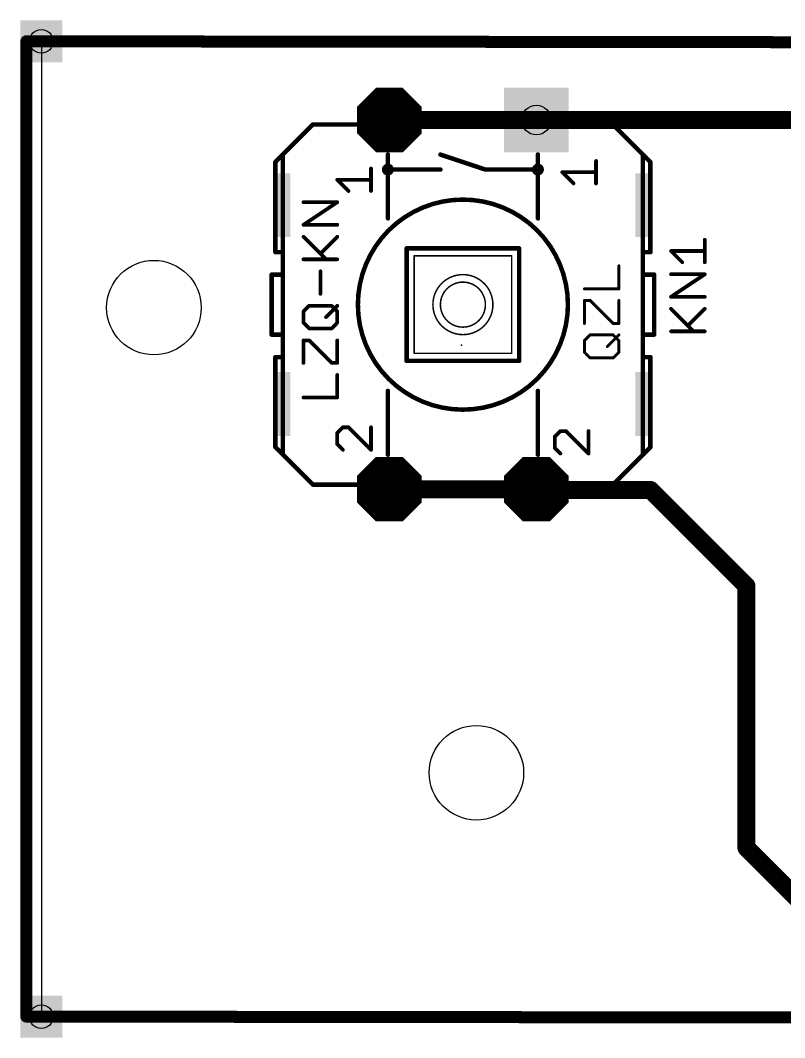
# Model space of a CAD drawing. Extents: x -1 to 109, y -1 to 34.
# Drawn here: x -0.71 to 25.17, y -0.71 to 33.73 of the extents above; entities that cross this region are included whole.
import ezdxf

# ---------------------------------------------------------------- set-up
doc = ezdxf.new("R2010")
doc.units = 0
for name, color, linetype in [('1', 22, 'CONTINUOUS'), ('16', 175, 'CONTINUOUS'), ('17', 82, 'CONTINUOUS'), ('18', 82, 'CONTINUOUS'), ('19', 53, 'CONTINUOUS'), ('20', 7, 'CONTINUOUS'), ('21', 253, 'CONTINUOUS'), ('23', 7, 'CONTINUOUS'), ('25', 253, 'CONTINUOUS'), ('27', 253, 'CONTINUOUS'), ('44', 253, 'CONTINUOUS'), ('51', 253, 'CONTINUOUS')]:
    doc.layers.add(name, color=color, linetype=linetype)

# ---------------------------------------------------------------- blocks, each defined once
blk = doc.blocks.new('RECT')
blk.add_solid([(-0.5, -0.5), (0.5, -0.5), (-0.5, 0.5), (0.5, 0.5)])
blk = doc.blocks.new('SQUAREP')
blk.add_solid([(-0.5, -0.5), (0.5, -0.5), (-0.5, 0.5), (0.5, 0.5)])
blk = doc.blocks.new('OCTAGONP')
at = {"const_width": 0.5}
blk.add_lwpolyline([(-0.25, -0.1036), (-0.25, 0.1036), (-0.1036, 0.25), (0.1036, 0.25), (0.25, 0.1036), (0.25, -0.1036), (0.1036, -0.25), (-0.1036, -0.25), (-0.25, -0.1036), (-0.25, 0.1036)], dxfattribs=at)
blk = doc.blocks.new('SQUAREV')
blk.add_solid([(-0.5, -0.5), (0.5, -0.5), (-0.5, 0.5), (0.5, 0.5)])

msp = doc.modelspace()

# ---------------------------------------------------------------- linework, layer by layer
at = {"layer": '1', "const_width": 0.4064}
for points in [[(-0.507, 33.022), (-0.507, 0.002)], [(107.951, 32.895), (-0.507, 33.022)], [(-0.507, 0.002), (107.951, -0.125)]]:
    msp.add_lwpolyline(points, dxfattribs=at)
at = {"layer": '1', "const_width": 0.2032}
for points in [[(-0.4054, 33.022, 1), (-0.6086, 33.022)], [(-0.5069, 33.1236, 1), (-0.5071, 32.9204)], [(-0.5069, 0.1036, 1), (-0.5071, -0.0996)], [(-0.6086, 0.002, 1), (-0.4054, 0.002)]]:
    msp.add_lwpolyline(points, format="xyb", dxfattribs=at)
at = {"layer": '16', "const_width": 0.6096}
for points in [[(11.7866, 30.355), (16.765, 30.355)], [(16.765, 30.355), (33.275, 30.355)], [(16.765, 17.8582), (11.7866, 17.8582)], [(16.7932, 17.83), (16.765, 17.8582)], [(20.63, 17.83), (16.7932, 17.83)], [(23.877, 14.583), (20.63, 17.83)], [(23.877, 5.717), (23.877, 14.583)], [(27.433, 2.161), (23.877, 5.717)]]:
    msp.add_lwpolyline(points, dxfattribs=at)
at = {"layer": '16', "const_width": 0.3048}
for points in [[(11.7866, 30.5074, 1), (11.7866, 30.2026)], [(16.765, 30.5074, 1), (16.765, 30.2026)], [(16.765, 30.2026, 1), (16.765, 30.5074)], [(11.7866, 18.0106, 1), (11.7866, 17.7058)], [(16.8728, 17.966, 1), (16.6572, 17.7504)], [(16.7932, 17.9824, 1), (16.7932, 17.6776)], [(16.6854, 17.7222, 1), (16.901, 17.9378)], [(16.765, 17.7058, 1), (16.765, 18.0106)], [(20.7378, 17.9378, 1), (20.5222, 17.7222)], [(20.63, 17.6776, 1), (20.63, 17.9824)], [(24.0294, 14.583, 1), (23.7246, 14.583)], [(23.7692, 14.4752, 1), (23.9848, 14.6908)], [(23.9848, 5.8248, 1), (23.7692, 5.6092)], [(23.7246, 5.717, 1), (24.0294, 5.717)]]:
    msp.add_lwpolyline(points, format="xyb", dxfattribs=at)
at = {"layer": '19'}
msp.add_line((0, 33.02), (107.95, 33.02), dxfattribs=at)
at = {"layer": '20'}
for p, q in [((107.931, 33.073), (0.001, 33.073)), ((0.001, 33.073), (0.001, 0.002)), ((0.001, 0.002), (107.8929, 0.0121))]:
    msp.add_line(p, q, dxfattribs=at)
for centre in [(3.811, 24.005), (14.733, 8.257)]:
    msp.add_circle(centre, 1.6, dxfattribs=at)
at = {"layer": '21'}
for points, const_width in [([(9.1958, 30.2026), (8.1798, 29.1866)], 0.1524), ([(10.4658, 30.2026), (9.1958, 30.2026)], 0.1524), ([(15.4188, 30.2026), (13.1328, 30.2026)], 0.1524), ([(19.3558, 30.2026), (18.0858, 30.2026)], 0.1524), ([(20.3718, 29.1866), (19.3558, 30.2026)], 0.1524), ([(7.9258, 28.9326), (8.1798, 29.1866)], 0.1524), ([(7.9258, 25.8846), (7.9258, 28.9326)], 0.1524), ([(8.1798, 29.1866), (8.1798, 25.8846)], 0.1524), ([(18.7843, 28.2078), (18.7843, 28.9704)], 0.127), ([(20.3718, 29.1866), (20.3718, 25.8846)], 0.1524), ([(20.3718, 29.1866), (20.6258, 28.9326)], 0.1524), ([(20.6258, 25.8846), (20.6258, 28.9326)], 0.1524), ([(11.1643, 27.9538), (11.1643, 28.7164)], 0.127), ([(18.0217, 28.2078), (17.6404, 28.5891)], 0.127), ([(17.6404, 28.5891), (18.7843, 28.5891)], 0.127), ([(10.4017, 27.9538), (10.0204, 28.3351)], 0.127), ([(10.0204, 28.3351), (11.1643, 28.3351)], 0.127), ([(8.1798, 25.8846), (7.9258, 25.8846)], 0.1524), ([(8.1798, 25.8846), (8.1798, 25.1226)], 0.1524), ([(12.3708, 22.2016), (12.3708, 26.0116)], 0.1524), ([(16.1808, 26.0116), (12.3708, 26.0116)], 0.1524), ([(16.1808, 26.0116), (16.1808, 22.2016)], 0.1524), ([(20.6258, 25.8846), (20.3718, 25.8846)], 0.1524), ([(20.3718, 25.8846), (20.3718, 25.1226)], 0.1524), ([(12.6248, 22.4556), (12.6248, 25.7576)], 0.0508), ([(15.9268, 25.7576), (12.6248, 25.7576)], 0.0508), ([(15.9268, 25.7576), (15.9268, 22.4556)], 0.0508), ([(7.7988, 25.1226), (7.7988, 23.0906)], 0.1524), ([(7.7988, 25.1226), (8.1798, 25.1226)], 0.1524), ([(8.1798, 25.1226), (8.1798, 23.0906)], 0.1524), ([(19.559, 24.6389), (19.559, 25.4184)], 0.1016), ([(20.3718, 25.1226), (20.7528, 25.1226)], 0.1524), ([(20.3718, 25.1226), (20.3718, 23.0906)], 0.1524), ([(20.7528, 25.1226), (20.7528, 23.0906)], 0.1524), ([(18.3897, 24.6389), (19.559, 24.6389)], 0.1016), ([(18.3897, 23.4696), (18.3897, 24.2491)], 0.1016), ([(18.3897, 24.2491), (18.5846, 24.2491)], 0.1016), ([(18.5846, 24.2491), (19.3642, 23.4696)], 0.1016), ([(19.559, 23.4696), (19.559, 24.2491)], 0.1016), ([(19.3642, 23.4696), (19.559, 23.4696)], 0.1016), ([(8.1798, 23.0906), (7.7988, 23.0906)], 0.1524), ([(8.1798, 23.0906), (8.1798, 22.3286)], 0.1524), ([(18.3897, 22.8849), (18.5846, 23.0798)], 0.1016), ([(18.5846, 23.0798), (19.3642, 23.0798)], 0.1016), ([(19.1693, 22.69), (19.559, 23.0798)], 0.1016), ([(19.3642, 23.0798), (19.559, 22.8849)], 0.1016), ([(20.7528, 23.0906), (20.3718, 23.0906)], 0.1524), ([(20.3718, 22.3286), (20.3718, 23.0906)], 0.1524), ([(18.3897, 22.4951), (18.3897, 22.8849)], 0.1016), ([(19.559, 22.8849), (19.559, 22.4951)], 0.1016), ([(8.1798, 22.3286), (7.9258, 22.3286)], 0.1524), ([(7.9258, 19.2806), (7.9258, 22.3286)], 0.1524), ([(8.1798, 22.3286), (8.1798, 19.0266)], 0.1524), ([(12.6248, 22.4556), (15.9268, 22.4556)], 0.0508), ([(18.5846, 22.3003), (18.3897, 22.4951)], 0.1016), ([(19.559, 22.4951), (19.3642, 22.3003)], 0.1016), ([(20.3718, 19.0266), (20.3718, 22.3286)], 0.1524), ([(20.6258, 22.3286), (20.3718, 22.3286)], 0.1524), ([(20.6258, 19.2806), (20.6258, 22.3286)], 0.1524), ([(12.3708, 22.2016), (16.1808, 22.2016)], 0.1524), ([(19.3642, 22.3003), (18.5846, 22.3003)], 0.1016), ([(10.211, 19.9534), (10.0204, 19.7627)], 0.127), ([(10.4017, 19.9534), (10.211, 19.9534)], 0.127), ([(11.1643, 19.1908), (10.4017, 19.9534)], 0.127), ([(11.1643, 19.9534), (11.1643, 19.1908)], 0.127), ([(10.0204, 19.7627), (10.0204, 19.3814)], 0.127), ([(17.577, 19.8264), (17.3864, 19.6357)], 0.127), ([(17.3864, 19.6357), (17.3864, 19.2544)], 0.127), ([(17.7677, 19.8264), (17.577, 19.8264)], 0.127), ([(18.5303, 19.0638), (17.7677, 19.8264)], 0.127), ([(18.5303, 19.8264), (18.5303, 19.0638)], 0.127), ([(8.1798, 19.0266), (7.9258, 19.2806)], 0.1524), ([(10.0204, 19.3814), (10.211, 19.1908)], 0.127), ([(17.3864, 19.2544), (17.577, 19.0638)], 0.127), ([(20.3718, 19.0266), (20.6258, 19.2806)], 0.1524), ([(8.1798, 19.0266), (9.1958, 18.0106)], 0.1524), ([(19.3558, 18.0106), (20.3718, 19.0266)], 0.1524), ([(9.1958, 18.0106), (10.4658, 18.0106)], 0.1524), ([(15.4188, 18.0106), (13.1328, 18.0106)], 0.1524), ([(19.3558, 18.0106), (18.0858, 18.0106)], 0.1524)]:
    msp.add_lwpolyline(points, dxfattribs=dict(at, const_width=const_width))
for points, const_width in [([(9.1958, 30.2407, 1), (9.1958, 30.1645)], 0.0762), ([(9.2227, 30.1757, 1), (9.1689, 30.2295)], 0.0762), ([(10.4658, 30.1645, 1), (10.4658, 30.2407)], 0.0762), ([(13.1328, 30.2407, 1), (13.1328, 30.1645)], 0.0762), ([(15.4188, 30.1645, 1), (15.4188, 30.2407)], 0.0762), ([(18.0858, 30.2407, 1), (18.0858, 30.1645)], 0.0762), ([(19.3827, 30.2295, 1), (19.3289, 30.1757)], 0.0762), ([(19.3558, 30.1645, 1), (19.3558, 30.2407)], 0.0762), ([(7.9639, 28.9326, 1), (7.8877, 28.9326)], 0.0762), ([(7.8989, 28.9595, 1), (7.9527, 28.9057)], 0.0762), ([(8.2179, 29.1866, 1), (8.1417, 29.1866)], 0.0762), ([(8.1529, 29.2135, 1), (8.2067, 29.1597)], 0.0762), ([(8.2067, 29.1597, 1), (8.1529, 29.2135)], 0.0762), ([(18.8161, 28.9704, 1), (18.7526, 28.9704)], 0.0635), ([(20.4099, 29.1866, 1), (20.3337, 29.1866)], 0.0762), ([(20.3987, 29.2135, 1), (20.3449, 29.1597)], 0.0762), ([(20.3449, 29.1597, 1), (20.3987, 29.2135)], 0.0762), ([(20.6639, 28.9326, 1), (20.5877, 28.9326)], 0.0762), ([(20.5989, 28.9057, 1), (20.6527, 28.9595)], 0.0762), ([(11.1961, 28.7164, 1), (11.1326, 28.7164)], 0.0635), ([(17.6629, 28.6116, 1), (17.6179, 28.5666)], 0.0635), ([(17.6404, 28.6209, 1), (17.6404, 28.5574)], 0.0635), ([(18.7843, 28.5574, 1), (18.7843, 28.6209)], 0.0635), ([(10.0429, 28.3576, 1), (9.9979, 28.3126)], 0.0635), ([(10.0204, 28.3668, 1), (10.0204, 28.3034)], 0.0635), ([(11.1643, 28.3034, 1), (11.1643, 28.3668)], 0.0635), ([(17.9992, 28.1853, 1), (18.0442, 28.2303)], 0.0635), ([(10.3792, 27.9313, 1), (10.4242, 27.9763)], 0.0635), ([(11.1326, 27.9538, 1), (11.1961, 27.9538)], 0.0635), ([(18.7526, 28.2078, 1), (18.8161, 28.2078)], 0.0635), ([(14.2758, 20.5506, 1), (14.2758, 27.6626, 1), (14.2758, 20.5506)], 0.1524), ([(7.9258, 25.9227, 1), (7.9258, 25.8465)], 0.0762), ([(7.8877, 25.8846, 1), (7.9639, 25.8846)], 0.0762), ([(8.2179, 25.8846, 1), (8.1417, 25.8846)], 0.0762), ([(8.1417, 25.8846, 1), (8.2179, 25.8846)], 0.0762), ([(8.1798, 25.8465, 1), (8.1798, 25.9227)], 0.0762), ([(12.4089, 26.0116, 1), (12.3327, 26.0116)], 0.0762), ([(12.3708, 26.0497, 1), (12.3708, 25.9735)], 0.0762), ([(16.2189, 26.0116, 1), (16.1427, 26.0116)], 0.0762), ([(16.1808, 25.9735, 1), (16.1808, 26.0497)], 0.0762), ([(20.3718, 25.9227, 1), (20.3718, 25.8465)], 0.0762), ([(20.4099, 25.8846, 1), (20.3337, 25.8846)], 0.0762), ([(20.3337, 25.8846, 1), (20.4099, 25.8846)], 0.0762), ([(20.5877, 25.8846, 1), (20.6639, 25.8846)], 0.0762), ([(20.6258, 25.8465, 1), (20.6258, 25.9227)], 0.0762), ([(12.6375, 25.7576, 1), (12.6121, 25.7576)], 0.0254), ([(12.6248, 25.7703, 1), (12.6248, 25.7449)], 0.0254), ([(15.9395, 25.7576, 1), (15.9141, 25.7576)], 0.0254), ([(15.9268, 25.7449, 1), (15.9268, 25.7703)], 0.0254), ([(7.8369, 25.1226, 1), (7.7607, 25.1226)], 0.0762), ([(7.7988, 25.1607, 1), (7.7988, 25.0845)], 0.0762), ([(8.2179, 25.1226, 1), (8.1417, 25.1226)], 0.0762), ([(8.1417, 25.1226, 1), (8.2179, 25.1226)], 0.0762), ([(8.1798, 25.0845, 1), (8.1798, 25.1607)], 0.0762), ([(14.2758, 23.0906, 1), (14.2758, 25.1226, 1), (14.2758, 23.0906)], 0.0508), ([(19.5844, 25.4184, 1), (19.5336, 25.4184)], 0.0508), ([(20.3718, 25.1607, 1), (20.3718, 25.0845)], 0.0762), ([(20.4099, 25.1226, 1), (20.3337, 25.1226)], 0.0762), ([(20.3337, 25.1226, 1), (20.4099, 25.1226)], 0.0762), ([(20.7909, 25.1226, 1), (20.7147, 25.1226)], 0.0762), ([(20.7528, 25.0845, 1), (20.7528, 25.1607)], 0.0762), ([(14.2758, 23.3446, 1), (14.2758, 24.8686, 1), (14.2758, 23.3446)], 0.0508), ([(18.3897, 24.6643, 1), (18.3897, 24.6135)], 0.0508), ([(19.5336, 24.6389, 1), (19.5844, 24.6389)], 0.0508), ([(19.559, 24.6135, 1), (19.559, 24.6643)], 0.0508), ([(18.4151, 24.2491, 1), (18.3643, 24.2491)], 0.0508), ([(18.3897, 24.2745, 1), (18.3897, 24.2237)], 0.0508), ([(18.6026, 24.2671, 1), (18.5666, 24.2311)], 0.0508), ([(18.5846, 24.2237, 1), (18.5846, 24.2745)], 0.0508), ([(19.5844, 24.2491, 1), (19.5336, 24.2491)], 0.0508), ([(18.3643, 23.4696, 1), (18.4151, 23.4696)], 0.0508), ([(19.3642, 23.495, 1), (19.3642, 23.4442)], 0.0508), ([(19.3462, 23.4516, 1), (19.3822, 23.4876)], 0.0508), ([(19.5336, 23.4696, 1), (19.5844, 23.4696)], 0.0508), ([(19.559, 23.4442, 1), (19.559, 23.495)], 0.0508), ([(7.7988, 23.1287, 1), (7.7988, 23.0525)], 0.0762), ([(7.7607, 23.0906, 1), (7.8369, 23.0906)], 0.0762), ([(8.2179, 23.0906, 1), (8.1417, 23.0906)], 0.0762), ([(8.1417, 23.0906, 1), (8.2179, 23.0906)], 0.0762), ([(8.1798, 23.0525, 1), (8.1798, 23.1287)], 0.0762), ([(18.5846, 23.1052, 1), (18.5846, 23.0544)], 0.0508), ([(18.6026, 23.0618, 1), (18.5666, 23.0978)], 0.0508), ([(19.3822, 23.0978, 1), (19.3462, 23.0618)], 0.0508), ([(19.3642, 23.0544, 1), (19.3642, 23.1052)], 0.0508), ([(19.577, 23.0618, 1), (19.541, 23.0978)], 0.0508), ([(20.3718, 23.1287, 1), (20.3718, 23.0525)], 0.0762), ([(20.4099, 23.0906, 1), (20.3337, 23.0906)], 0.0762), ([(20.3337, 23.0906, 1), (20.4099, 23.0906)], 0.0762), ([(20.7147, 23.0906, 1), (20.7909, 23.0906)], 0.0762), ([(20.7528, 23.0525, 1), (20.7528, 23.1287)], 0.0762), ([(18.3717, 22.9029, 1), (18.4077, 22.8669)], 0.0508), ([(18.4151, 22.8849, 1), (18.3643, 22.8849)], 0.0508), ([(19.1513, 22.708, 1), (19.1873, 22.672)], 0.0508), ([(19.5844, 22.8849, 1), (19.5336, 22.8849)], 0.0508), ([(19.541, 22.8669, 1), (19.577, 22.9029)], 0.0508), ([(7.9258, 22.3667, 1), (7.9258, 22.2905)], 0.0762), ([(7.9639, 22.3286, 1), (7.8877, 22.3286)], 0.0762), ([(8.2179, 22.3286, 1), (8.1417, 22.3286)], 0.0762), ([(8.1798, 22.2905, 1), (8.1798, 22.3667)], 0.0762), ([(12.6248, 22.4683, 1), (12.6248, 22.4429)], 0.0254), ([(12.6121, 22.4556, 1), (12.6375, 22.4556)], 0.0254), ([(15.9141, 22.4556, 1), (15.9395, 22.4556)], 0.0254), ([(15.9268, 22.4429, 1), (15.9268, 22.4683)], 0.0254), ([(18.4077, 22.5131, 1), (18.3717, 22.4771)], 0.0508), ([(18.3643, 22.4951, 1), (18.4151, 22.4951)], 0.0508), ([(19.5336, 22.4951, 1), (19.5844, 22.4951)], 0.0508), ([(19.577, 22.4771, 1), (19.541, 22.5131)], 0.0508), ([(20.4099, 22.3286, 1), (20.3337, 22.3286)], 0.0762), ([(20.3718, 22.3667, 1), (20.3718, 22.2905)], 0.0762), ([(20.6639, 22.3286, 1), (20.5877, 22.3286)], 0.0762), ([(20.6258, 22.2905, 1), (20.6258, 22.3667)], 0.0762), ([(8.1417, 22.3286, 1), (8.2179, 22.3286)], 0.0762), ([(12.3708, 22.2397, 1), (12.3708, 22.1635)], 0.0762), ([(12.3327, 22.2016, 1), (12.4089, 22.2016)], 0.0762), ([(16.1427, 22.2016, 1), (16.2189, 22.2016)], 0.0762), ([(16.1808, 22.1635, 1), (16.1808, 22.2397)], 0.0762), ([(18.5846, 22.3257, 1), (18.5846, 22.2749)], 0.0508), ([(18.5666, 22.2823, 1), (18.6026, 22.3183)], 0.0508), ([(19.3462, 22.3183, 1), (19.3822, 22.2823)], 0.0508), ([(19.3642, 22.2749, 1), (19.3642, 22.3257)], 0.0508), ([(20.3337, 22.3286, 1), (20.4099, 22.3286)], 0.0762), ([(10.211, 19.9852, 1), (10.211, 19.9217)], 0.0635), ([(10.2335, 19.931, 1), (10.1885, 19.9758)], 0.0635), ([(10.4242, 19.9759, 1), (10.3792, 19.9309)], 0.0635), ([(10.4017, 19.9217, 1), (10.4017, 19.9852)], 0.0635), ([(11.1961, 19.9534, 1), (11.1326, 19.9534)], 0.0635), ([(10.0522, 19.7627, 1), (9.9886, 19.7627)], 0.0635), ([(9.9979, 19.7851, 1), (10.0429, 19.7403)], 0.0635), ([(17.3639, 19.6581, 1), (17.4089, 19.6133)], 0.0635), ([(17.4182, 19.6357, 1), (17.3547, 19.6357)], 0.0635), ([(17.577, 19.8581, 1), (17.577, 19.7947)], 0.0635), ([(17.5995, 19.804, 1), (17.5545, 19.8488)], 0.0635), ([(17.7902, 19.8489, 1), (17.7452, 19.8039)], 0.0635), ([(17.7677, 19.7947, 1), (17.7677, 19.8581)], 0.0635), ([(18.562, 19.8264, 1), (18.4986, 19.8264)], 0.0635), ([(7.8877, 19.2806, 1), (7.9639, 19.2806)], 0.0762), ([(7.9527, 19.3075, 1), (7.8989, 19.2537)], 0.0762), ([(10.0429, 19.4039, 1), (9.9979, 19.3589)], 0.0635), ([(9.9886, 19.3814, 1), (10.0522, 19.3814)], 0.0635), ([(17.4089, 19.2769, 1), (17.3639, 19.2319)], 0.0635), ([(20.5877, 19.2806, 1), (20.6639, 19.2806)], 0.0762), ([(20.6527, 19.2537, 1), (20.5989, 19.3075)], 0.0762), ([(8.1417, 19.0266, 1), (8.2179, 19.0266)], 0.0762), ([(8.2067, 19.0535, 1), (8.1529, 18.9997)], 0.0762), ([(8.1529, 18.9997, 1), (8.2067, 19.0535)], 0.0762), ([(10.1885, 19.1683, 1), (10.2335, 19.2133)], 0.0635), ([(11.1326, 19.1908, 1), (11.1961, 19.1908)], 0.0635), ([(11.1418, 19.1683, 1), (11.1868, 19.2133)], 0.0635), ([(17.3547, 19.2544, 1), (17.4182, 19.2544)], 0.0635), ([(17.5545, 19.0413, 1), (17.5995, 19.0863)], 0.0635), ([(18.4986, 19.0638, 1), (18.562, 19.0638)], 0.0635), ([(18.5078, 19.0413, 1), (18.5528, 19.0863)], 0.0635), ([(20.3337, 19.0266, 1), (20.4099, 19.0266)], 0.0762), ([(20.3449, 19.0535, 1), (20.3987, 18.9997)], 0.0762), ([(20.3987, 18.9997, 1), (20.3449, 19.0535)], 0.0762), ([(9.1958, 18.0487, 1), (9.1958, 17.9725)], 0.0762), ([(9.1689, 17.9837, 1), (9.2227, 18.0375)], 0.0762), ([(10.4658, 17.9725, 1), (10.4658, 18.0487)], 0.0762), ([(13.1328, 18.0487, 1), (13.1328, 17.9725)], 0.0762), ([(15.4188, 17.9725, 1), (15.4188, 18.0487)], 0.0762), ([(18.0858, 18.0487, 1), (18.0858, 17.9725)], 0.0762), ([(19.3289, 18.0375, 1), (19.3827, 17.9837)], 0.0762), ([(19.3558, 17.9725, 1), (19.3558, 18.0487)], 0.0762)]:
    msp.add_lwpolyline(points, format="xyb", dxfattribs=dict(at, const_width=const_width))
at = {"layer": '23'}
msp.add_point((14.225, 22.735), dxfattribs=at)
at = {"layer": '25', "const_width": 0.127}
for points in [[(22.4673, 25.5406), (22.4673, 26.3032)], [(21.7047, 25.5406), (21.3234, 25.9219)], [(21.3234, 25.9219), (22.4673, 25.9219)], [(21.3234, 24.3713), (22.4673, 25.1339)], [(22.4673, 25.1339), (21.3234, 25.1339)], [(22.4673, 24.3713), (21.3234, 24.3713)], [(22.086, 23.202), (21.3234, 23.9646)], [(21.8954, 23.3926), (22.4673, 23.9646)], [(21.3234, 23.202), (22.4673, 23.202)]]:
    msp.add_lwpolyline(points, dxfattribs=at)
at = {"layer": '25', "const_width": 0.0635}
for points in [[(22.4991, 26.3032, 1), (22.4356, 26.3032)], [(21.3459, 25.9444, 1), (21.3009, 25.8994)], [(21.3234, 25.9536, 1), (21.3234, 25.8902)], [(22.4673, 25.8902, 1), (22.4673, 25.9536)], [(21.6822, 25.5181, 1), (21.7272, 25.5631)], [(22.4356, 25.5406, 1), (22.4991, 25.5406)], [(21.3234, 25.1656, 1), (21.3234, 25.1022)], [(22.4849, 25.1075, 1), (22.4497, 25.1603)], [(22.4673, 25.1022, 1), (22.4673, 25.1656)], [(21.3234, 24.4031, 1), (21.3234, 24.3396)], [(21.3058, 24.3977, 1), (21.341, 24.3449)], [(22.4673, 24.3396, 1), (22.4673, 24.4031)], [(21.3459, 23.9871, 1), (21.3009, 23.9421)], [(22.4898, 23.9422, 1), (22.4448, 23.987)], [(21.8729, 23.415, 1), (21.9179, 23.3702)], [(21.3234, 23.2338, 1), (21.3234, 23.1703)], [(22.0635, 23.1795, 1), (22.1085, 23.2245)], [(22.4673, 23.1703, 1), (22.4673, 23.2338)]]:
    msp.add_lwpolyline(points, format="xyb", dxfattribs=at)
at = {"layer": '27', "const_width": 0.127}
for points in [[(8.8774, 26.8103), (10.0213, 27.5729)], [(10.0213, 27.5729), (8.8774, 27.5729)], [(10.0213, 26.8103), (8.8774, 26.8103)], [(9.64, 25.641), (8.8774, 26.4036)], [(9.4494, 25.8316), (10.0213, 26.4036)], [(8.8774, 25.641), (10.0213, 25.641)], [(9.4494, 24.4717), (9.4494, 25.2343)], [(8.8774, 23.8743), (9.068, 24.065)], [(9.068, 24.065), (9.8307, 24.065)], [(9.64, 23.6837), (10.0213, 24.065)], [(9.8307, 24.065), (10.0213, 23.8743)], [(8.8774, 23.493), (8.8774, 23.8743)], [(10.0213, 23.8743), (10.0213, 23.493)], [(9.068, 23.3024), (8.8774, 23.493)], [(10.0213, 23.493), (9.8307, 23.3024)], [(9.8307, 23.3024), (9.068, 23.3024)], [(8.8774, 22.1331), (8.8774, 22.8957)], [(8.8774, 22.8957), (9.068, 22.8957)], [(9.068, 22.8957), (9.8307, 22.1331)], [(10.0213, 22.1331), (10.0213, 22.8957)], [(9.8307, 22.1331), (10.0213, 22.1331)], [(10.0213, 20.9638), (10.0213, 21.7264)], [(8.8774, 20.9638), (10.0213, 20.9638)]]:
    msp.add_lwpolyline(points, dxfattribs=at)
at = {"layer": '27', "const_width": 0.0635}
for points in [[(8.8774, 27.6046, 1), (8.8774, 27.5412)], [(10.0389, 27.5465, 1), (10.0037, 27.5993)], [(10.0213, 27.5412, 1), (10.0213, 27.6046)], [(8.8774, 26.8421, 1), (8.8774, 26.7786)], [(8.8598, 26.8367, 1), (8.895, 26.7839)], [(10.0213, 26.7786, 1), (10.0213, 26.8421)], [(8.8999, 26.4261, 1), (8.8549, 26.3811)], [(10.0438, 26.3812, 1), (9.9988, 26.426)], [(9.4269, 25.854, 1), (9.4719, 25.8092)], [(8.8774, 25.6728, 1), (8.8774, 25.6093)], [(9.6175, 25.6185, 1), (9.6625, 25.6635)], [(10.0213, 25.6093, 1), (10.0213, 25.6728)], [(9.4812, 25.2343, 1), (9.4177, 25.2343)], [(9.4177, 24.4717, 1), (9.4812, 24.4717)], [(9.068, 24.0968, 1), (9.068, 24.0333)], [(9.0905, 24.0426, 1), (9.0455, 24.0874)], [(9.8532, 24.0874, 1), (9.8082, 24.0426)], [(9.8307, 24.0333, 1), (9.8307, 24.0968)], [(10.0438, 24.0425, 1), (9.9988, 24.0875)], [(8.9092, 23.8743, 1), (8.8456, 23.8743)], [(8.8549, 23.8967, 1), (8.8999, 23.8519)], [(10.0531, 23.8743, 1), (9.9895, 23.8743)], [(9.9988, 23.8519, 1), (10.0438, 23.8967)], [(8.8999, 23.5155, 1), (8.8549, 23.4705)], [(8.8456, 23.493, 1), (8.9092, 23.493)], [(9.6175, 23.7062, 1), (9.6625, 23.6612)], [(9.9895, 23.493, 1), (10.0531, 23.493)], [(10.0438, 23.4705, 1), (9.9988, 23.5155)], [(9.068, 23.3342, 1), (9.068, 23.2707)], [(9.0455, 23.2799, 1), (9.0905, 23.3249)], [(9.8082, 23.3249, 1), (9.8532, 23.2799)], [(9.8307, 23.2707, 1), (9.8307, 23.3342)], [(8.9092, 22.8957, 1), (8.8456, 22.8957)], [(8.8774, 22.9275, 1), (8.8774, 22.864)], [(9.0904, 22.9182, 1), (9.0456, 22.8732)], [(9.068, 22.864, 1), (9.068, 22.9275)], [(10.0531, 22.8957, 1), (9.9895, 22.8957)], [(8.8456, 22.1331, 1), (8.9092, 22.1331)], [(9.8307, 22.1649, 1), (9.8307, 22.1014)], [(9.8083, 22.1106, 1), (9.8531, 22.1556)], [(9.9895, 22.1331, 1), (10.0531, 22.1331)], [(10.0213, 22.1014, 1), (10.0213, 22.1649)], [(10.0531, 21.7264, 1), (9.9895, 21.7264)], [(8.8774, 20.9956, 1), (8.8774, 20.9321)], [(10.0213, 20.9321, 1), (10.0213, 20.9956)], [(9.9895, 20.9638, 1), (10.0531, 20.9638)]]:
    msp.add_lwpolyline(points, format="xyb", dxfattribs=at)
at = {"layer": '44'}
for centre, radius in [((0, 33.02), 0.4), ((11.7866, 30.355), 0.5), ((16.765, 30.355), 0.5), ((11.7866, 17.8582), 0.5), ((16.765, 17.8582), 0.5), ((0, 0), 0.4)]:
    msp.add_circle(centre, radius, dxfattribs=at)
at = {"layer": '51', "const_width": 0.1524}
for points in [[(10.4658, 30.2026), (13.1328, 30.2026)], [(15.4188, 30.2026), (18.0858, 30.2026)], [(11.7358, 29.1866), (11.7358, 28.6786)], [(15.0378, 28.6786), (13.5138, 29.1866)], [(16.8158, 29.1866), (16.8158, 28.6786)], [(13.5138, 28.6786), (11.7358, 28.6786)], [(11.7358, 28.6786), (11.7358, 27.0276)], [(16.8158, 28.6786), (15.0378, 28.6786)], [(16.8158, 28.6786), (16.8158, 27.0276)], [(11.7358, 21.1856), (11.7358, 19.0266)], [(16.8158, 21.1856), (16.8158, 19.0266)], [(10.4658, 18.0106), (13.1328, 18.0106)], [(15.4188, 18.0106), (18.0858, 18.0106)]]:
    msp.add_lwpolyline(points, dxfattribs=at)
at = {"layer": '51'}
for points, const_width in [([(10.4658, 30.2407, 1), (10.4658, 30.1645)], 0.0762), ([(13.1328, 30.1645, 1), (13.1328, 30.2407)], 0.0762), ([(15.4188, 30.2407, 1), (15.4188, 30.1645)], 0.0762), ([(18.0858, 30.1645, 1), (18.0858, 30.2407)], 0.0762), ([(11.7739, 29.1866, 1), (11.6977, 29.1866)], 0.0762), ([(13.5258, 29.2227, 1), (13.5018, 29.1505)], 0.0762), ([(16.8539, 29.1866, 1), (16.7777, 29.1866)], 0.0762), ([(11.7358, 28.5516, 1), (11.7358, 28.8056, 1), (11.7358, 28.5516)], 0.1524), ([(11.7358, 28.7167, 1), (11.7358, 28.6405)], 0.0762), ([(11.7739, 28.6786, 1), (11.6977, 28.6786)], 0.0762), ([(11.6977, 28.6786, 1), (11.7739, 28.6786)], 0.0762), ([(13.5138, 28.6405, 1), (13.5138, 28.7167)], 0.0762), ([(15.0378, 28.7167, 1), (15.0378, 28.6405)], 0.0762), ([(15.0258, 28.6425, 1), (15.0498, 28.7147)], 0.0762), ([(16.8158, 28.5516, 1), (16.8158, 28.8056, 1), (16.8158, 28.5516)], 0.1524), ([(16.8539, 28.6786, 1), (16.7777, 28.6786)], 0.0762), ([(16.7777, 28.6786, 1), (16.8539, 28.6786)], 0.0762), ([(16.8158, 28.6405, 1), (16.8158, 28.7167)], 0.0762), ([(11.6977, 27.0276, 1), (11.7739, 27.0276)], 0.0762), ([(16.7777, 27.0276, 1), (16.8539, 27.0276)], 0.0762), ([(11.7739, 21.1856, 1), (11.6977, 21.1856)], 0.0762), ([(16.8539, 21.1856, 1), (16.7777, 21.1856)], 0.0762), ([(11.6977, 19.0266, 1), (11.7739, 19.0266)], 0.0762), ([(16.7777, 19.0266, 1), (16.8539, 19.0266)], 0.0762), ([(10.4658, 18.0487, 1), (10.4658, 17.9725)], 0.0762), ([(13.1328, 17.9725, 1), (13.1328, 18.0487)], 0.0762), ([(15.4188, 18.0487, 1), (15.4188, 17.9725)], 0.0762), ([(18.0858, 17.9725, 1), (18.0858, 18.0487)], 0.0762)]:
    msp.add_lwpolyline(points, format="xyb", dxfattribs=dict(at, const_width=const_width))

# ---------------------------------------------------------------- block references
at = {"layer": '17', "xscale": 2.1844, "yscale": 2.1844, "rotation": 270}
for name, p in [('OCTAGONP', (11.7866, 30.355)), ('OCTAGONP', (11.7866, 30.355)), ('SQUAREP', (16.765, 30.355)), ('SQUAREP', (16.765, 30.355)), ('OCTAGONP', (11.7866, 17.8582)), ('OCTAGONP', (11.7866, 17.8582)), ('OCTAGONP', (16.765, 17.8582)), ('OCTAGONP', (16.765, 17.8582))]:
    msp.add_blockref(name, p, dxfattribs=at)
at = {"layer": '18', "xscale": 1.4224, "yscale": 1.4224}
for p in [(0, 33.02), (0, 33.02), (0, 0), (0, 0)]:
    msp.add_blockref('SQUAREV', p, dxfattribs=at)
at = {"layer": '21', "xscale": 2.159, "yscale": 0.508, "rotation": 270}
for p in [(8.1798, 27.4721), (20.3718, 27.4721), (8.1798, 20.7411), (20.3718, 20.7411)]:
    msp.add_blockref('RECT', p, dxfattribs=at)
at = {"layer": '51', "xscale": 0.508, "yscale": 0.889, "rotation": 270}
for p in [(11.7993, 30.4566), (16.7523, 30.4566), (11.7993, 17.7566), (16.7523, 17.7566)]:
    msp.add_blockref('RECT', p, dxfattribs=at)

doc.saveas('drawing.dxf')
